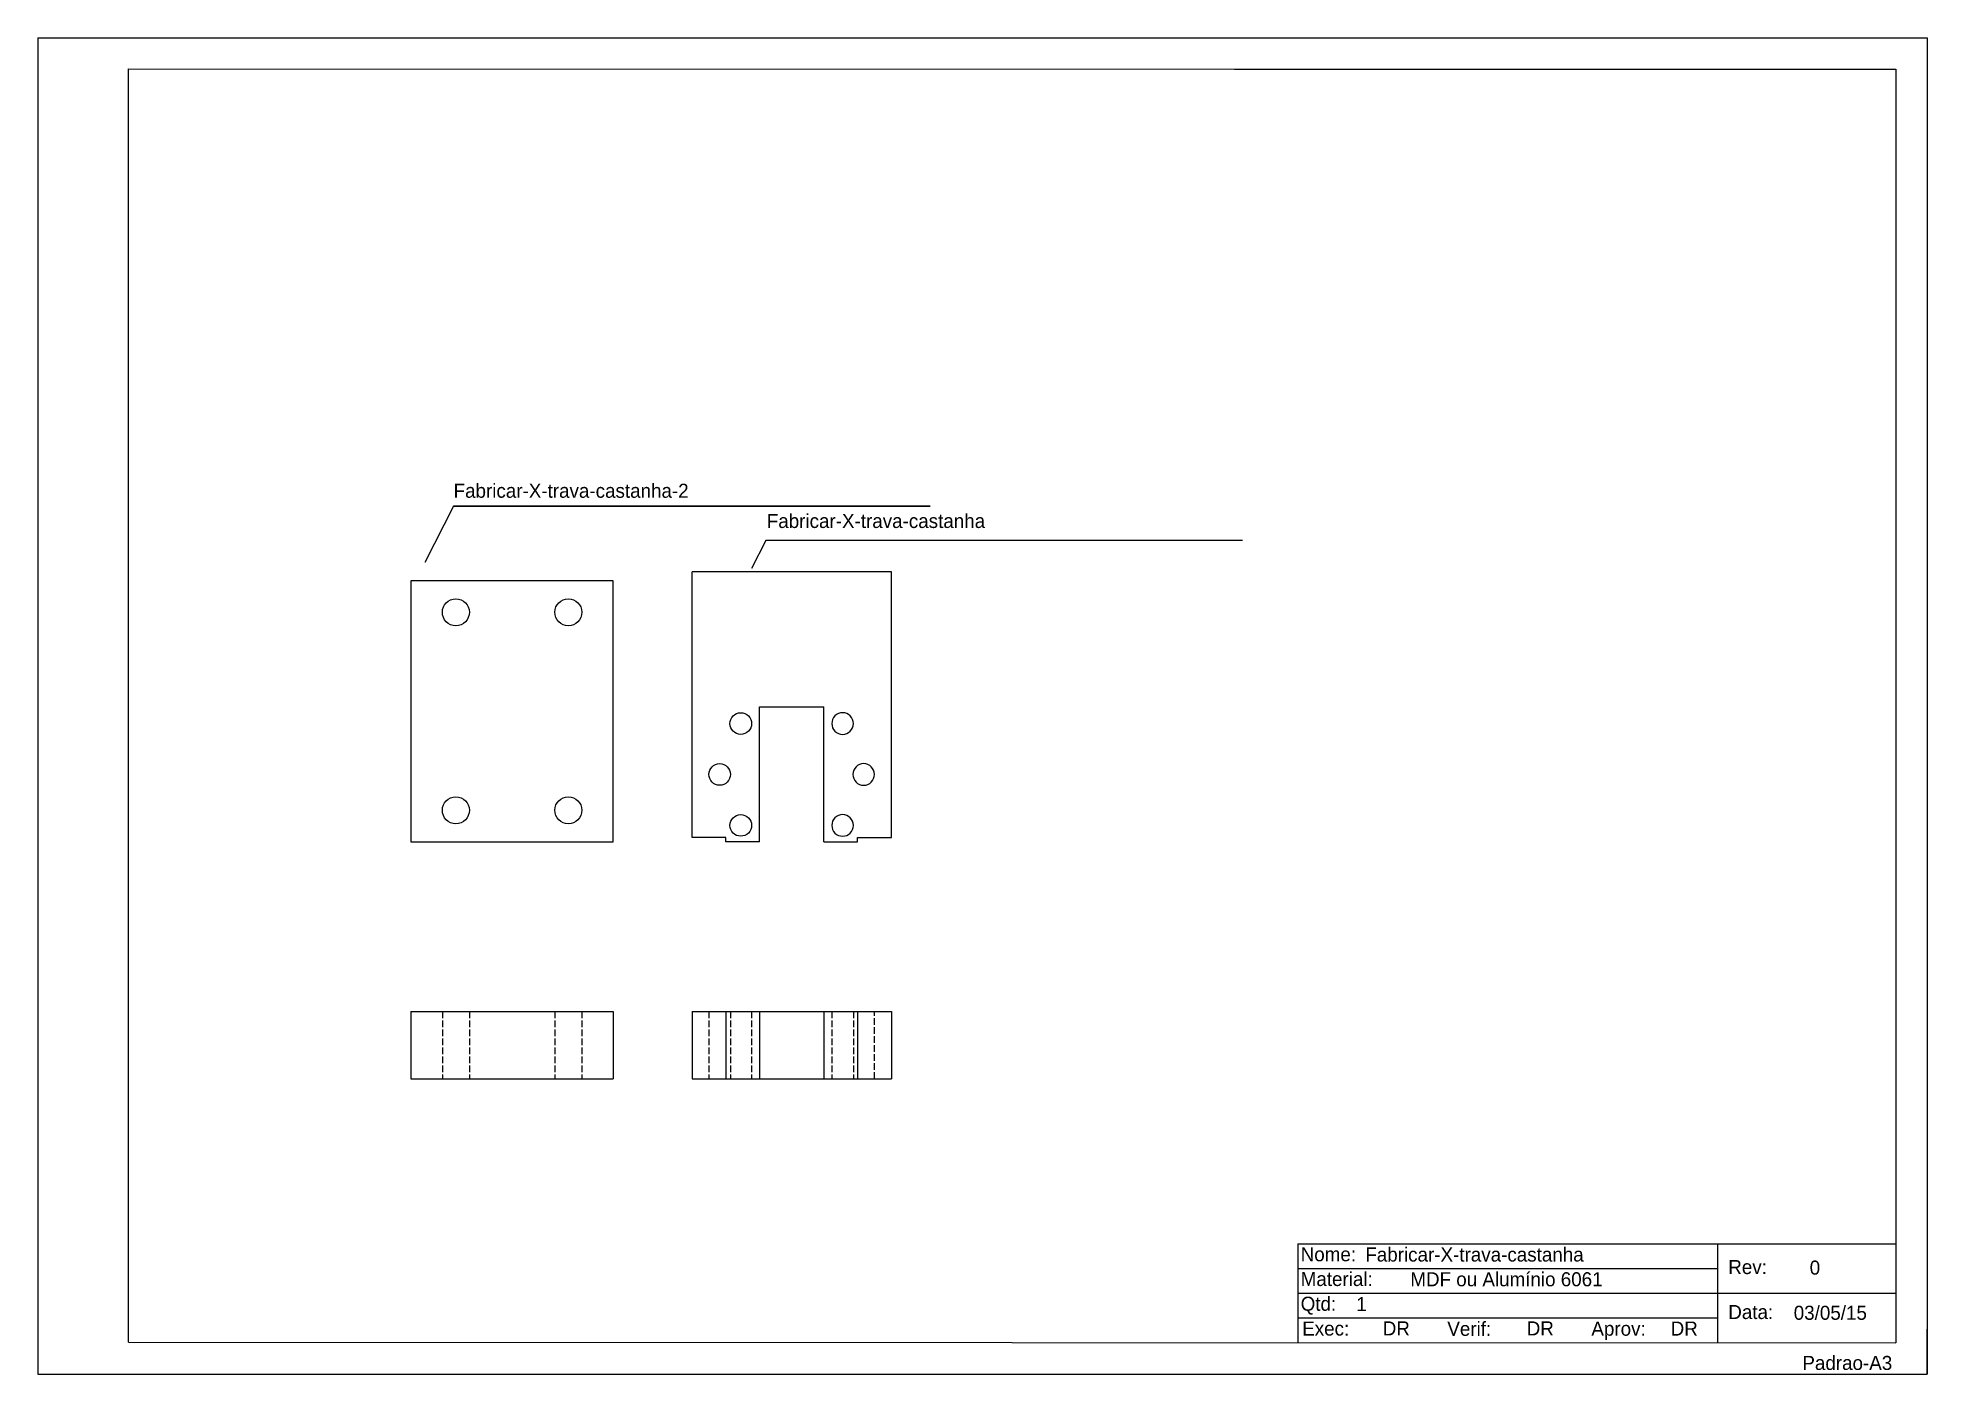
# Model space of a CAD drawing. Extents: x -83 to 337, y -118 to 179.
import ezdxf

# ---------------------------------------------------------------- set-up
doc = ezdxf.new("R2010")
doc.units = 0
for name, pattern in [('AVEVASHORTDASHED', [2, 1.5, -0.5]), ('AVEVASOLID', [2.25, 2.25]), ('AVEVASOLIDXWIDE', [2.25, 2.25])]:
    doc.linetypes.add(name, pattern=pattern)
doc.layers.get('0').update_dxf_attribs({"linetype": 'CONTINUOUS'})
doc.layers.add('-11', color=7, linetype='CONTINUOUS')
doc.layers.add('-300', color=7, linetype='CONTINUOUS')

msp = doc.modelspace()

# ---------------------------------------------------------------- linework, layer by layer
at = {"layer": '-11', "color": 253, "linetype": 'AVEVASOLID'}
msp.add_line((183.07, 171.66), (330.07, 171.66), dxfattribs=at)
at = {"layer": '-300', "color": 92, "linetype": 'AVEVASOLID'}
for p, q in [((-82.93, 178.66), (-82.93, -118.34)), ((-82.93, 178.66), (337.07, 178.66)), ((-82.93, 178.66), (337.07, 178.66)), ((-82.93, 178.66), (-82.93, -118.34)), ((337.07, 178.66), (337.07, -118.34)), ((337.07, 178.66), (337.07, -118.34)), ((197.19, -89.34), (197.19, -111.34)), ((197.19, -89.34), (197.19, -111.34)), ((290.52, -111.34), (290.52, -89.34)), ((290.52, -111.34), (290.52, -89.34)), ((197.19, -94.84), (290.52, -94.84)), ((197.19, -94.84), (290.52, -94.84)), ((197.19, -100.34), (290.52, -100.34)), ((197.19, -100.34), (290.52, -100.34)), ((290.52, -100.34), (322.11, -100.34)), ((290.52, -100.34), (330.07, -100.34)), ((197.19, -105.84), (290.52, -105.84)), ((197.19, -105.84), (290.52, -105.84)), ((-82.93, -118.34), (337.07, -118.34)), ((-82.93, -118.34), (337.07, -118.34))]:
    msp.add_line(p, q, dxfattribs=at)
at = {"layer": '-300', "color": 92, "linetype": 'AVEVASOLIDXWIDE'}
for p, q in [((-62.74, -111.24), (-62.74, 171.76)), ((-62.74, 171.76), (330.07, 171.66)), ((330.07, 171.66), (330.07, -111.34)), ((197.19, -89.34), (293.79, -89.34)), ((197.19, -89.34), (330.07, -89.34)), ((197.19, -89.34), (293.79, -89.34)), ((197.19, -89.34), (330.07, -89.34)), ((197.19, -89.34), (330.07, -89.34)), ((197.19, -89.34), (290.52, -89.34)), ((197.19, -89.34), (290.52, -89.34)), ((337.07, -118.34), (337.07, -108.34)), ((337.07, -118.34), (337.07, -108.34)), ((-62.74, -111.24), (330.07, -111.34)), ((327.07, -118.34), (337.07, -118.34)), ((327.07, -118.34), (337.07, -118.34))]:
    msp.add_line(p, q, dxfattribs=at)
for p, q in [((9.5, 74.6), (3.09, 62.09)), ((9.5, 74.6), (115.45, 74.6)), ((115.45, 74.6), (9.5, 74.6)), ((78.91, 66.96), (75.71, 60.71)), ((184.86, 66.96), (78.91, 66.96)), ((106.81, 59.95), (62.5, 59.95)), ((62.5, 0.95), (62.5, 59.95)), ((106.81, 59.95), (62.5, 59.95)), ((106.81, 0.95), (106.81, 59.95)), ((0, 58), (0, 0)), ((45, 58), (0, 58)), ((45, 0), (45, 58)), ((77.5, 29.95), (91.81, 29.95)), ((77.5, -0.05), (77.5, 29.95)), ((91.81, -0.05), (91.81, 29.95)), ((0, 0), (45, 0)), ((70, 0.95), (62.5, 0.95)), ((70, -0.05), (70, 0.95)), ((99.31, 0.95), (106.81, 0.95)), ((99.31, -0.05), (99.31, 0.95)), ((77.5, -0.05), (70, -0.05)), ((91.81, -0.05), (99.31, -0.05)), ((0, -37.72), (0, -52.72)), ((0, -37.72), (45, -37.72)), ((45, -37.72), (45, -52.72)), ((62.5, -37.72), (106.81, -37.72)), ((62.5, -37.72), (62.5, -52.72)), ((70, -37.72), (70, -52.72)), ((77.5, -37.72), (77.5, -52.72)), ((91.81, -37.72), (91.81, -52.72)), ((99.31, -37.72), (99.31, -52.72)), ((106.81, -37.72), (106.81, -52.72)), ((0, -52.72), (45, -52.72)), ((62.5, -52.72), (106.81, -52.72))]:
    msp.add_line(p, q)
at = {"linetype": 'AVEVASHORTDASHED'}
for p, q in [((7, -37.72), (7, -52.72)), ((13, -37.72), (13, -52.72)), ((32, -37.72), (32, -52.72)), ((38, -37.72), (38, -52.72)), ((66.25, -37.72), (66.25, -52.72)), ((71.05, -37.72), (71.05, -52.72)), ((75.74, -37.72), (75.74, -52.72)), ((93.57, -37.72), (93.57, -52.72)), ((98.37, -37.72), (98.37, -52.72)), ((103.05, -52.72), (103.05, -37.72))]:
    msp.add_line(p, q, dxfattribs=at)
for centre, radius in [((10, 51), 3), ((35, 51), 3), ((73.34, 26.26), 2.4), ((68.65, 14.95), 2.4), ((10, 7), 3), ((35, 7), 3), ((73.34, 3.63), 2.4)]:
    msp.add_circle(centre, radius)
at = {"extrusion": (1.06332e-29, 0, -1)}
msp.add_circle((-95.97, 26.26), 2.4, dxfattribs=at)
at = {"extrusion": (-1.77896e-16, 1.77896e-16, -1)}
msp.add_circle((-100.65, 14.95), 2.4, dxfattribs=at)
at = {"extrusion": (-3.81886e-15, 1.8792e-14, -1)}
msp.add_circle((-95.97, 3.63), 2.4, dxfattribs=at)

# ---------------------------------------------------------------- texts
at = {"layer": '-300', "color": 7, "linetype": 'CONTINUOUS'}
for s, height, p in [('Fabricar-X-trava-castanha-2', 3.125, (9.5, 76.44)), ('Fabricar-X-trava-castanha', 3.125, (79.12, 69.72)), ('Fabricar-X-trava-castanha', 3.125, (212.17, -93.3)), ('MDF ou Alumínio 6061', 3.125, (222.17, -98.8)), ('0', 3.13, (310.95, -96.21)), ('1', 3.12, (210.17, -104.3)), ('03/05/15', 3.125, (307.4, -106.25)), ('DR', 3.125, (216.04, -109.72)), ('DR', 3.125, (248.04, -109.72)), ('DR', 3.125, (280.04, -109.75)), ('Padrao-A3', 3.125, (309.32, -117.39))]:
    msp.add_text(s, height=height, dxfattribs=at).set_placement(p)
at = {"layer": '-300', "color": 92, "linetype": 'CONTINUOUS'}
for s, p in [('Nome:', (197.8, -93.24)), ('Material:', (197.8, -98.74)), ('Rev:', (292.85, -96.08)), ('Qtd:', (197.8, -104.24)), ('Data:', (292.85, -106.08)), ('Exec:', (198.14, -109.75)), ('Verif:', (230.4, -109.81)), ('Aprov:', (262.42, -109.78))]:
    msp.add_text(s, height=3.125, dxfattribs=at).set_placement(p)

doc.saveas('drawing.dxf')
